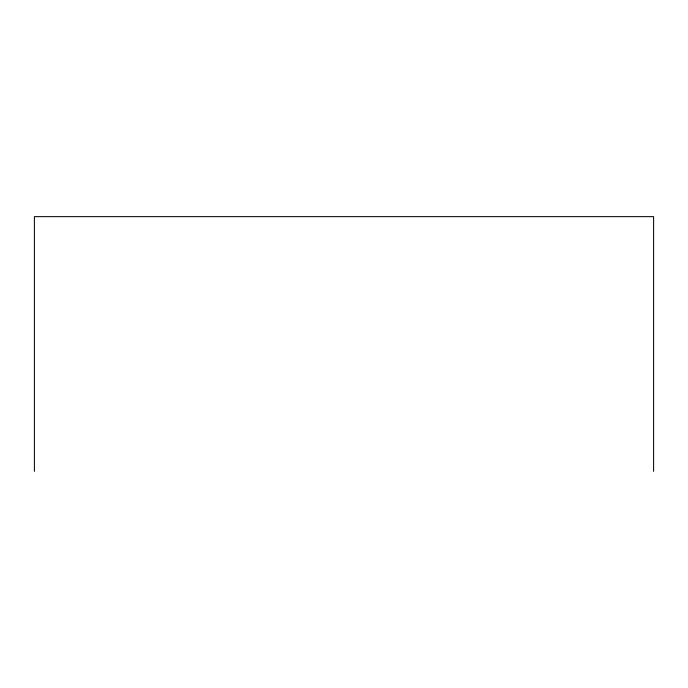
<?xml version="1.0" encoding="UTF-8"?>
<svg xmlns="http://www.w3.org/2000/svg" width="688" height="688" viewBox="0 0 688 688"><rect width="100%" height="100%" fill="white"/><g stroke="black" fill="none" stroke-linecap="round" stroke-linejoin="round"><path stroke-width="1.03" d="M653.6 471.357L653.6 216.643L34.4 216.643L34.4 471.357"/></g></svg>
